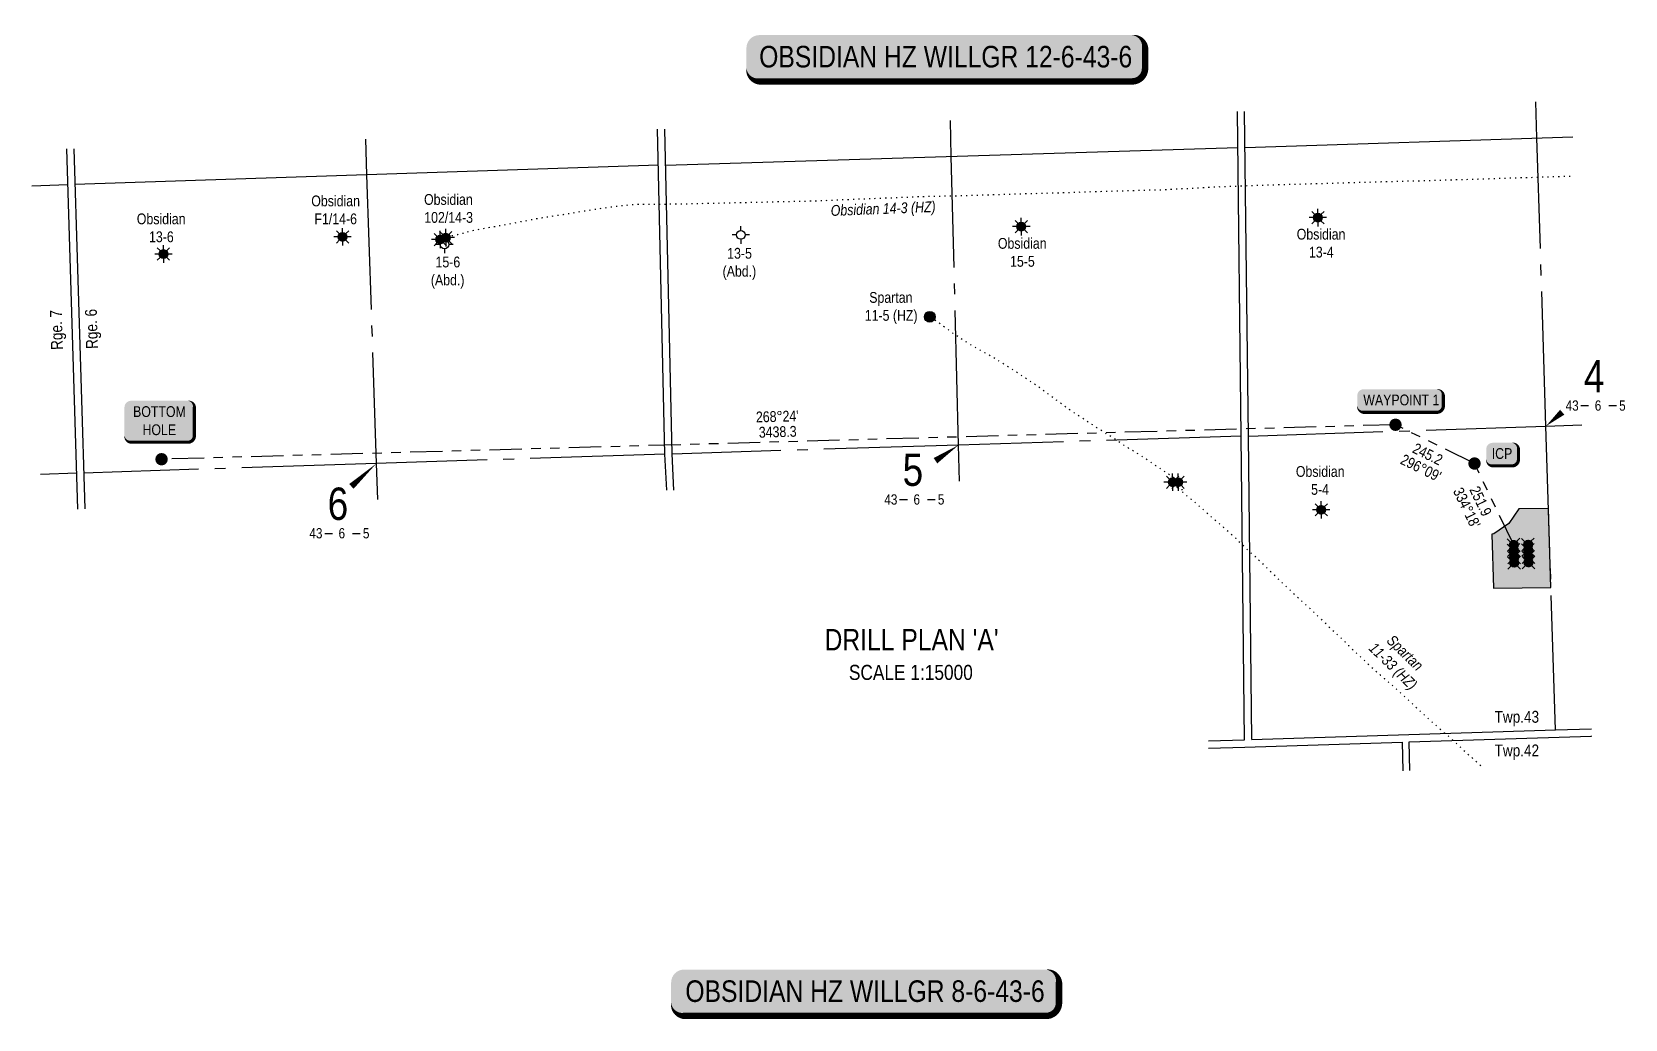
# Model space of a CAD drawing. Extents: x 640289 to 652763, y 5833822 to 5839625.
# Drawn here: x 640303 to 641782, y 5838709 to 5839625 of the extents above; entities that cross this region are included whole.
import ezdxf
from ezdxf.enums import TextEntityAlignment as Align

# ---------------------------------------------------------------- set-up
doc = ezdxf.new("R2010")
doc.units = 0
doc.header["$LTSCALE"] = 5
for name, pattern in [('foc-DOT', [1, 0.2, -0.8]), ('foc-DRILLPATH', [14.75, 6, -1.75, 1.75, -1.75, 1.75, -1.75]), ('foc-QUARTERLINE', [33, 25, -3, 2, -3])]:
    doc.linetypes.add(name, pattern=pattern)
for name, color, linetype in [('10', 1, 'Continuous'), ('9', 3, 'Continuous'), ('AS-DRILL-T', 8, 'Continuous'), ('CG-NOTES', 7, 'Continuous'), ('DETAIL-HZ-Existing', 8, 'foc-DOT'), ('DETAIL-T', 7, 'Continuous'), ('DRILL-T', 8, 'Continuous'), ('F-WS-S', 8, 'Continuous'), ('L-BD', 7, 'Continuous'), ('L-MON', 1, 'Continuous'), ('L-QSEC', 8, 'foc-QUARTERLINE'), ('L-SEC', 7, 'Continuous'), ('L-SECLBL', 7, 'Continuous'), ('L-SECQ', 8, 'foc-QUARTERLINE'), ('P-PDRILLPATH', 12, 'foc-DRILLPATH'), ('P-PROPOSED', 10, 'Continuous'), ('P-PROPOSED-H', 21, 'Continuous')]:
    doc.layers.add(name, color=color, linetype=linetype)
doc.styles.add('100L', font='ARIALN.TTF', dxfattribs={"height": 11})
doc.styles.add('80', font='ARIALN.TTF', dxfattribs={"height": 10})
doc.styles.add('80CG', font='ARIALN.TTF', dxfattribs={"height": 10})
doc.styles.add('80L', font='ARIALN.TTF', dxfattribs={"height": 10})
doc.styles.add('SIMPLEX', font='ARIALN.TTF')
doc.styles.get("Standard").update_dxf_attribs({"font": 'ARIALN.TTF'})

# ---------------------------------------------------------------- blocks, each defined once
blk = doc.blocks.new('*U56')
h = blk.add_hatch(color=255)
edge = h.paths.add_edge_path()
edge.add_line((-86.5, -11.5), (86.5, -11.5))
edge.add_arc((86.5, -5.5), 6, 270, 360)
edge.add_line((92.5, -5.5), (92.5, 4))
edge.add_arc((86.5, 4), 6, 0, 90)
edge.add_line((86.5, 10), (-86.5, 10))
edge.add_arc((-86.5, 4), 6, 90, 180)
edge.add_line((-92.5, 4), (-92.5, -5.5))
edge.add_arc((-86.5, -5.5), 6, 180, 270)
at = {"color": 14, "flags": 128}
blk.add_lwpolyline([(-86.5, -11.5, 3, 3, 0), (86.5, -11.5, 3, 3, 0.414214), (92.5, -5.5, 3, 3, 0), (92.5, 4, 3, 0, 0.414214), (86.5, 10, 0, 0, 0), (-86.5, 10, 0, 0, 0.414214), (-92.5, 4, 0, 0, 0), (-92.5, -5.5, 0, 3, 0.414214)], format="xyseb", close=True, dxfattribs=at)
at = {"color": 14, "style": '80'}
blk.add_attdef('DRILL_001', (-16.45, -5), '', height=10, dxfattribs=at)
blk = doc.blocks.new('*U57')
h = blk.add_hatch(color=255)
edge = h.paths.add_edge_path()
edge.add_line((-84, -11.5), (84, -11.5))
edge.add_arc((84, -5.5), 6, 270, 360)
edge.add_line((90, -5.5), (90, 4))
edge.add_arc((84, 4), 6, 0, 90)
edge.add_line((84, 10), (-84, 10))
edge.add_arc((-84, 4), 6, 90, 180)
edge.add_line((-90, 4), (-90, -5.5))
edge.add_arc((-84, -5.5), 6, 180, 270)
at = {"color": 14, "flags": 128}
blk.add_lwpolyline([(-84, -11.5, 3, 3, 0), (84, -11.5, 3, 3, 0.414214), (90, -5.5, 3, 3, 0), (90, 4, 3, 0, 0.414214), (84, 10, 0, 0, 0), (-84, 10, 0, 0, 0.414214), (-90, 4, 0, 0, 0), (-90, -5.5, 0, 3, 0.414214)], format="xyseb", close=True, dxfattribs=at)
at = {"color": 14, "style": '80'}
blk.add_attdef('DRILL_001', (-16.45, -5), '', height=10, dxfattribs=at)
blk = doc.blocks.new('L-SECLBL')
at = {"layer": '9', "color": 7}
for p, q in [((-5.1, -27.8), (-12.3, -27.8)), ((20.7, -27.8), (13.5, -27.8))]:
    blk.add_line(p, q, dxfattribs=at)
at = {"layer": '10', "color": 2, "style": 'SIMPLEX'}
blk.add_attdef('SEC', text='', height=30, dxfattribs=at).set_placement((0, 0), align=Align.MIDDLE)
at = {"layer": '10', "color": 5, "style": '80L'}
blk.add_attdef('TWP', text='', height=9.5, dxfattribs=at).set_placement((-14.4, -27.4), align=Align.MIDDLE_RIGHT)
blk.add_attdef('RGE', text='', height=9.5, dxfattribs=at).set_placement((3.6, -27.4), align=Align.MIDDLE_CENTER)
blk.add_attdef('MER', text='', height=9.5, dxfattribs=at).set_placement((23.2, -27.4), align=Align.MIDDLE_LEFT)
blk = doc.blocks.new('WC')
at = {"layer": 'L-MON'}
h = blk.add_hatch(color=255, dxfattribs=at)
h.dxf.hatch_style = 1
edge = h.paths.add_edge_path()
edge.add_arc((0, 0), 0.9, 0, 360)
at = {"layer": 'L-MON', "color": 240, "flags": 128}
for points in [[(-0.62, 0.5), (-1.23, 1.12)], [(0.52, 0.61), (1.13, 1.21)], [(-1.18, -1.18), (-0.56, -0.57)], [(1.16, -1.18), (0.56, -0.57)]]:
    blk.add_lwpolyline(points, dxfattribs=at)
at = {"layer": 'L-MON', "color": 240}
for radius in [0.8, 0.373]:
    blk.add_circle((0, 0), radius, dxfattribs=at)
blk = doc.blocks.new('plbh')
at = {"layer": 'L-MON'}
h = blk.add_hatch(color=255, dxfattribs=at)
h.dxf.hatch_style = 1
edge = h.paths.add_edge_path()
edge.add_arc((0, 0), 1.16, 0, 360)
h = blk.add_hatch(color=256, dxfattribs=at)
h.dxf.hatch_style = 1
h.paths.add_polyline_path([(-0.96, 0, 1), (0.96, 0, 1)])
h.paths.add_polyline_path([(0.91, 0, -1), (-0.91, 0, -1)], flags=16)
h.paths.add_polyline_path([(0.45, 0, -1), (-0.45, 0, -1)], flags=0)
h = blk.add_hatch(color=256, dxfattribs=at)
h.dxf.hatch_style = 1
h.paths.add_polyline_path([(-0.45, 0, 1), (0.45, 0, 1)])
h.paths.add_polyline_path([(0.4, 0, -1), (-0.4, 0, -1)], flags=16)
at = {"layer": 'L-MON', "color": 240}
for radius in [0.96, 0.91, 0.45, 0.4]:
    blk.add_circle((0, 0), radius, dxfattribs=at)
blk = doc.blocks.new('BH-Existing')
at = {"layer": 'AS-DRILL-T'}
h = blk.add_hatch(color=256, dxfattribs=at)
h.dxf.hatch_style = 1
edge = h.paths.add_edge_path()
edge.add_arc((0, 0), 0.5, 0, 360)
blk.add_circle((0, 0), 0.5, dxfattribs=at)
blk = doc.blocks.new('GAS')
h = blk.add_hatch(color=255)
h.dxf.hatch_style = 1
edge = h.paths.add_edge_path()
edge.add_arc((0, 0), 0.9, 0, 360)
for p, q in [((-0.81, 0), (-1.62, 0)), ((-0.57, 0.57), (-1.14, 1.14)), ((0, 0.81), (0, 1.62)), ((0.57, 0.57), (1.14, 1.14)), ((1.62, 0), (0.81, 0)), ((-0.57, -0.57), (-1.14, -1.14)), ((0, -0.81), (0, -1.62)), ((1.14, -1.14), (0.57, -0.57))]:
    blk.add_line(p, q)
blk.add_circle((0, 0), 0.8)
blk = doc.blocks.new('GABD')
for p, q in [((-0.81, 0), (-1.62, 0)), ((0, 0.81), (0, 1.62)), ((1.62, 0), (0.81, 0)), ((0, -0.81), (0, -1.62))]:
    blk.add_line(p, q)
blk.add_circle((0, 0), 0.8)
blk = doc.blocks.new('*U59')
h = blk.add_hatch(color=255)
edge = h.paths.add_edge_path()
edge.add_line((-26.5, -20), (26.5, -20))
edge.add_arc((26.5, -14), 6, 270, 360)
edge.add_line((32.5, -14), (32.5, 12.5))
edge.add_arc((26.5, 12.5), 6, 0, 90)
edge.add_line((26.5, 18.5), (-26.5, 18.5))
edge.add_arc((-26.5, 12.5), 6, 90, 180)
edge.add_line((-32.5, 12.5), (-32.5, -14))
edge.add_arc((-26.5, -14), 6, 180, 270)
at = {"color": 14, "flags": 128}
blk.add_lwpolyline([(-26.5, -20, 3, 3, 0), (26.5, -20, 3, 3, 0.414214), (32.5, -14, 3, 3, 0), (32.5, 12.5, 3, 0, 0.414214), (26.5, 18.5, 0, 0, 0), (-26.5, 18.5, 0, 0, 0.414214), (-32.5, 12.5, 0, 0, 0), (-32.5, -14, 0, 3, 0.414214)], format="xyseb", close=True, dxfattribs=at)
at = {"color": 14, "style": '80'}
blk.add_attdef('ENTER_TEXT_001', (-26.8, -4.9), '', height=10, dxfattribs=at)
blk = doc.blocks.new('*U60')
h = blk.add_hatch(color=255)
edge = h.paths.add_edge_path()
edge.add_line((-9, -11.5), (9, -11.5))
edge.add_arc((9, -5.5), 6, 270, 360)
edge.add_line((15, -5.5), (15, 4))
edge.add_arc((9, 4), 6, 0, 90)
edge.add_line((9, 10), (-9, 10))
edge.add_arc((-9, 4), 6, 90, 180)
edge.add_line((-15, 4), (-15, -5.5))
edge.add_arc((-9, -5.5), 6, 180, 270)
at = {"color": 14, "flags": 128}
blk.add_lwpolyline([(-9, -11.5, 3, 3, 0), (9, -11.5, 3, 3, 0.414214), (15, -5.5, 3, 3, 0), (15, 4, 3, 0, 0.414214), (9, 10, 0, 0, 0), (-9, 10, 0, 0, 0.414214), (-15, 4, 0, 0, 0), (-15, -5.5, 0, 3, 0.414214)], format="xyseb", close=True, dxfattribs=at)
at = {"color": 14, "style": '80'}
blk.add_attdef('ENTER_TEXT_001', (-26.8, -4.9), '', height=10, dxfattribs=at)
blk = doc.blocks.new('*U61')
h = blk.add_hatch(color=255)
edge = h.paths.add_edge_path()
edge.add_line((-34, -11.5), (34, -11.5))
edge.add_arc((34, -5.5), 6, 270, 360)
edge.add_line((40, -5.5), (40, 4))
edge.add_arc((34, 4), 6, 0, 90)
edge.add_line((34, 10), (-34, 10))
edge.add_arc((-34, 4), 6, 90, 180)
edge.add_line((-40, 4), (-40, -5.5))
edge.add_arc((-34, -5.5), 6, 180, 270)
at = {"color": 14, "flags": 128}
blk.add_lwpolyline([(-34, -11.5, 3, 3, 0), (34, -11.5, 3, 3, 0.414214), (40, -5.5, 3, 3, 0), (40, 4, 3, 0, 0.414214), (34, 10, 0, 0, 0), (-34, 10, 0, 0, 0.414214), (-40, 4, 0, 0, 0), (-40, -5.5, 0, 3, 0.414214)], format="xyseb", close=True, dxfattribs=at)
at = {"color": 14, "style": '80'}
blk.add_attdef('ENTER_TEXT_001', (-26.8, -4.9), '', height=10, dxfattribs=at)

msp = doc.modelspace()

# ---------------------------------------------------------------- hatches: boundary and pattern name
at = {"layer": 'P-PROPOSED-H'}
h = msp.add_hatch(color=256, dxfattribs=at)
h.dxf.hatch_style = 1
h.paths.add_polyline_path([(641659.78, 5839108.892), (641713.104, 5839109.545), (641710.801, 5839182.835), (641683.212, 5839182.497), (641673.853, 5839169.007), (641660.162, 5839159.361), (641658.211, 5839158.834)])

# ---------------------------------------------------------------- linework, layer by layer
at = {"layer": 'DETAIL-HZ-Existing', "flags": 128}
for points in [[(640682.135, 5839432.465), (640682.132, 5839432.442), (640682.142, 5839432.439), (640682.075, 5839432.443), (640681.923, 5839432.392), (640681.677, 5839432.378), (640681.58, 5839432.509), (640681.741, 5839432.69), (640681.941, 5839432.916), (640682.046, 5839433.2), (640681.997, 5839433.261), (640681.959, 5839433.094), (640681.954, 5839433.03), (640681.946, 5839432.963), (640681.928, 5839432.893), (640681.852, 5839432.67), (640681.794, 5839432.492), (640681.745, 5839432.32), (640681.692, 5839432.209), (640681.67, 5839432.261), (640681.635, 5839432.457), (640681.735, 5839432.683), (640681.78, 5839432.718), (640681.819, 5839432.749), (640681.861, 5839432.787), (640681.943, 5839432.863), (640682.089, 5839432.987), (640682.308, 5839433.141), (640682.606, 5839433.306), (640682.981, 5839433.497), (640683.438, 5839433.715), (640683.971, 5839433.964), (640684.574, 5839434.205), (640685.244, 5839434.419), (640685.989, 5839434.601), (640686.808, 5839434.755), (640687.705, 5839434.895), (640688.667, 5839435.047), (640689.689, 5839435.241), (640690.768, 5839435.487), (640691.884, 5839435.767), (640693.072, 5839436.062), (640694.321, 5839436.346), (640695.67, 5839436.63), (640697.095, 5839436.932), (640698.602, 5839437.267), (640700.179, 5839437.634), (640701.837, 5839438.037), (640703.552, 5839438.468), (640705.342, 5839438.955), (640707.21, 5839439.481), (640709.112, 5839440.011), (640711.097, 5839440.537), (640713.166, 5839441.042), (640715.31, 5839441.513), (640717.488, 5839441.941), (640719.777, 5839442.346), (640722.13, 5839442.75), (640724.538, 5839443.178), (640727.002, 5839443.632), (640729.53, 5839444.077), (640732.111, 5839444.518), (640734.756, 5839444.973), (640737.423, 5839445.436), (640737.801, 5839445.504), (640740.16, 5839445.924), (640742.913, 5839446.417), (640745.696, 5839446.92), (640746.117, 5839446.995), (640748.479, 5839447.429), (640751.307, 5839447.96), (640754.116, 5839448.504), (640756.997, 5839449.073), (640759.891, 5839449.646), (640762.805, 5839450.237), (640765.745, 5839450.831), (640768.719, 5839451.407), (640771.701, 5839451.956), (640774.716, 5839452.489), (640777.743, 5839452.999), (640780.819, 5839453.491), (640783.893, 5839453.959), (640787.004, 5839454.419), (640790.116, 5839454.871), (640793.266, 5839455.355), (640796.396, 5839455.862), (640799.548, 5839456.373), (640802.061, 5839456.781), (640815.444, 5839458.994), (640821.77, 5839460.016), (640828.121, 5839460.968), (640834.398, 5839461.852), (640840.698, 5839462.707), (640847.067, 5839463.52), (640853.434, 5839464.283), (640859.822, 5839464.893), (640866.217, 5839465.267), (640872.586, 5839465.397), (640878.959, 5839465.393), (640885.351, 5839465.403), (640891.723, 5839465.439), (640898.134, 5839465.48), (640904.558, 5839465.561), (640910.92, 5839465.711), (640917.348, 5839465.869), (640923.743, 5839466.033), (640930.095, 5839466.162), (640936.497, 5839466.292), (640942.886, 5839466.439), (640949.287, 5839466.59), (640955.686, 5839466.74), (640962.028, 5839466.885), (640968.389, 5839467.041), (640974.791, 5839467.179), (640981.201, 5839467.296), (640987.599, 5839467.44), (640994.003, 5839467.621), (641000.349, 5839467.759), (641006.75, 5839467.91), (641013.138, 5839468.073), (641019.481, 5839468.192), (641025.907, 5839468.297), (641032.27, 5839468.516), (641038.655, 5839468.796), (641044.997, 5839469.038), (641051.391, 5839469.326), (641057.765, 5839469.622), (641064.176, 5839469.913), (641070.528, 5839470.179), (641076.937, 5839470.419), (641083.33, 5839470.633), (641089.716, 5839470.863), (641096.114, 5839471.114), (641102.483, 5839471.377), (641108.877, 5839471.657), (641115.213, 5839471.899), (641121.574, 5839472.168), (641127.97, 5839472.412), (641134.377, 5839472.596), (641140.773, 5839472.73), (641147.179, 5839472.851), (641153.577, 5839472.991), (641159.976, 5839473.145), (641166.32, 5839473.317), (641172.717, 5839473.501), (641179.074, 5839473.693), (641185.478, 5839473.907), (641191.874, 5839474.124), (641198.267, 5839474.328), (641204.677, 5839474.532), (641211.038, 5839474.712), (641217.43, 5839474.869), (641223.777, 5839475.054), (641230.168, 5839475.231), (641236.589, 5839475.396), (641242.957, 5839475.578), (641249.377, 5839475.776), (641255.785, 5839475.947), (641262.182, 5839476.147), (641268.588, 5839476.375), (641274.984, 5839476.578), (641281.381, 5839476.789), (641287.771, 5839476.989), (641294.105, 5839477.188), (641300.529, 5839477.372), (641306.929, 5839477.556), (641313.33, 5839477.73), (641319.728, 5839477.904), (641326.129, 5839478.078), (641332.534, 5839478.242), (641338.934, 5839478.436), (641345.352, 5839478.593), (641351.753, 5839478.777), (641358.084, 5839479.072), (641364.486, 5839479.413), (641370.846, 5839479.729), (641377.213, 5839480.049), (641383.596, 5839480.392), (641389.985, 5839480.726), (641396.375, 5839481.063), (641402.767, 5839481.406), (641409.158, 5839481.69), (641415.564, 5839481.917), (641421.964, 5839482.144), (641428.36, 5839482.378), (641434.748, 5839482.635), (641441.154, 5839482.886), (641447.493, 5839483.108), (641453.833, 5839483.31), (641460.251, 5839483.498), (641466.651, 5839483.678), (641473.056, 5839483.829), (641479.464, 5839483.996), (641485.854, 5839484.203), (641492.254, 5839484.407), (641498.695, 5839484.582), (641505.106, 5839484.756), (641511.487, 5839484.943), (641517.865, 5839485.116), (641524.256, 5839485.289), (641530.653, 5839485.467), (641537.064, 5839485.641), (641543.505, 5839485.826), (641549.895, 5839486.023), (641556.308, 5839486.23), (641562.706, 5839486.414), (641569.074, 5839486.567), (641575.473, 5839486.714), (641581.864, 5839486.868), (641588.272, 5839487.038), (641594.699, 5839487.233), (641601.113, 5839487.424), (641607.533, 5839487.625), (641613.933, 5839487.829), (641620.341, 5839487.99), (641626.726, 5839488.15), (641633.121, 5839488.304), (641639.495, 5839488.47), (641645.835, 5839488.679), (641652.252, 5839488.886), (641658.645, 5839489.093), (641665.035, 5839489.314), (641671.465, 5839489.522), (641677.818, 5839489.724), (641684.159, 5839489.906), (641690.593, 5839490.074), (641696.984, 5839490.248), (641703.38, 5839490.478), (641709.787, 5839490.699), (641716.18, 5839490.903), (641722.584, 5839491.107), (641728.983, 5839491.221), (641734.448, 5839491.312)], [(641366.973, 5839207.174), (641366.978, 5839207.147), (641366.991, 5839207.134), (641367.019, 5839207.112), (641367.036, 5839207.086), (641367.047, 5839207.066), (641367.048, 5839207.023), (641367.039, 5839206.979), (641367.024, 5839206.945), (641366.998, 5839206.911), (641366.966, 5839206.867), (641366.927, 5839206.836), (641366.874, 5839206.811), (641366.809, 5839206.782), (641366.729, 5839206.753), (641366.65, 5839206.724), (641366.541, 5839206.691), (641366.435, 5839206.687), (641366.353, 5839206.728), (641366.271, 5839206.789), (641366.196, 5839206.844), (641366.149, 5839206.872), (641366.108, 5839206.904), (641366.063, 5839206.943), (641366.005, 5839206.988), (641365.93, 5839207.036), (641365.846, 5839207.07), (641365.755, 5839207.104), (641365.67, 5839207.148), (641365.599, 5839207.199), (641365.534, 5839207.244), (641365.333, 5839207.391), (641365.234, 5839207.475), (641365.178, 5839207.563), (641365.162, 5839207.643), (641365.196, 5839207.721), (641365.274, 5839207.796), (641365.369, 5839207.853), (641365.477, 5839207.909), (641365.586, 5839207.952), (641365.693, 5839207.959), (641365.786, 5839207.948), (641365.867, 5839207.938), (641365.944, 5839207.927), (641366.024, 5839207.912), (641366.111, 5839207.905), (641366.191, 5839207.891), (641366.259, 5839207.869), (641366.327, 5839207.831), (641366.391, 5839207.79), (641366.449, 5839207.748), (641366.497, 5839207.703), (641366.539, 5839207.648), (641366.574, 5839207.592), (641366.596, 5839207.533), (641366.607, 5839207.483), (641366.609, 5839207.436), (641366.603, 5839207.396), (641366.601, 5839207.363), (641366.605, 5839207.35), (641366.598, 5839207.356), (641366.591, 5839207.372), (641366.59, 5839207.396), (641366.579, 5839207.422), (641366.545, 5839207.451), (641366.491, 5839207.473), (641366.424, 5839207.491), (641366.353, 5839207.515), (641366.288, 5839207.553), (641366.247, 5839207.586), (641366.223, 5839207.628), (641366.202, 5839207.661), (641366.201, 5839207.688), (641366.193, 5839207.714), (641366.186, 5839207.734), (641366.209, 5839207.741), (641366.26, 5839207.719), (641366.335, 5839207.655), (641366.438, 5839207.581), (641366.549, 5839207.528), (641366.67, 5839207.495), (641366.794, 5839207.485), (641366.904, 5839207.489), (641367, 5839207.498), (641367.09, 5839207.504), (641367.17, 5839207.517), (641367.227, 5839207.502), (641367.254, 5839207.479), (641367.278, 5839207.47), (641367.304, 5839207.477), (641367.344, 5839207.489), (641367.384, 5839207.503), (641367.433, 5839207.521), (641367.496, 5839207.537), (641367.52, 5839207.524), (641367.508, 5839207.477), (641367.506, 5839207.43), (641367.521, 5839207.381), (641367.535, 5839207.351), (641367.518, 5839207.354), (641367.477, 5839207.383), (641367.453, 5839207.429), (641367.458, 5839207.479), (641367.48, 5839207.533), (641367.499, 5839207.553), (641367.512, 5839207.55), (641367.546, 5839207.545), (641367.58, 5839207.532), (641367.574, 5839207.506), (641367.568, 5839207.485), (641367.618, 5839207.487), (641367.687, 5839207.509), (641367.739, 5839207.544), (641367.778, 5839207.578), (641367.794, 5839207.602), (641367.798, 5839207.596), (641367.795, 5839207.572), (641367.792, 5839207.562), (641367.766, 5839207.548), (641367.723, 5839207.54), (641367.679, 5839207.559), (641367.637, 5839207.611), (641367.636, 5839207.651), (641367.632, 5839207.667), (641367.614, 5839207.704), (641367.6, 5839207.743), (641367.605, 5839207.783), (641367.611, 5839207.82), (641367.613, 5839207.854), (641367.632, 5839207.881), (641367.652, 5839207.908), (641367.674, 5839207.929), (641367.69, 5839207.956), (641367.723, 5839207.984), (641367.779, 5839208.002), (641367.841, 5839208.034), (641367.907, 5839208.069), (641367.969, 5839208.098), (641368.008, 5839208.136), (641368.01, 5839208.192), (641368.011, 5839208.256), (641368.016, 5839208.319), (641368.037, 5839208.383), (641368.069, 5839208.428), (641368.115, 5839208.472), (641368.154, 5839208.513), (641368.209, 5839208.565), (641368.319, 5839208.655), (641368.447, 5839208.732), (641368.466, 5839208.766), (641368.448, 5839208.806), (641368.4, 5839208.841), (641368.283, 5839208.878), (641368.064, 5839208.931), (641367.711, 5839209.034), (641367.239, 5839209.206), (641366.651, 5839209.462), (641365.984, 5839209.792), (641365.259, 5839210.177), (641364.489, 5839210.611), (641363.674, 5839211.096), (641362.807, 5839211.637), (641361.919, 5839212.224), (641361.013, 5839212.84), (641360.044, 5839213.471), (641359.013, 5839214.134), (641357.945, 5839214.825), (641356.856, 5839215.549), (641355.675, 5839216.347), (641354.388, 5839217.232), (641352.975, 5839218.193), (641351.447, 5839219.198), (641349.838, 5839220.236), (641348.175, 5839221.323), (641346.466, 5839222.462), (641344.7, 5839223.646), (641342.855, 5839224.874), (641340.959, 5839226.138), (641339.013, 5839227.44), (641336.985, 5839228.762), (641334.897, 5839230.117), (641332.634, 5839231.609), (641330.45, 5839233.04), (641328.159, 5839234.482), (641325.737, 5839235.94), (641323.197, 5839237.457), (641320.608, 5839239.023), (641318.015, 5839240.622), (641315.43, 5839242.295), (641312.847, 5839244.028), (641310.253, 5839245.784), (641307.669, 5839247.536), (641305.045, 5839249.278), (641302.382, 5839250.985), (641299.704, 5839252.665), (641297.041, 5839254.372), (641294.382, 5839256.079), (641291.699, 5839257.776), (641289.03, 5839259.473), (641286.357, 5839261.193), (641283.707, 5839262.934), (641277.016, 5839267.277), (641271.693, 5839270.725), (641266.433, 5839274.278), (641261.296, 5839277.988), (641256.218, 5839281.8), (641251.108, 5839285.594), (641246.002, 5839289.378), (641240.893, 5839293.119), (641235.632, 5839296.832), (641230.385, 5839300.399), (641225.135, 5839303.975), (641219.883, 5839307.505), (641214.576, 5839310.96), (641209.244, 5839314.381), (641203.883, 5839317.754), (641198.471, 5839321.069), (641192.998, 5839324.272), (641187.471, 5839327.4), (641181.978, 5839330.509), (641176.474, 5839333.664), (641171.03, 5839336.908), (641165.668, 5839340.311), (641160.429, 5839343.871), (641155.295, 5839347.561), (641150.16, 5839351.292), (641144.951, 5839354.943), (641141.729, 5839357.157), (641136.531, 5839360.768)], [(641361.967, 5839207.171), (641362.003, 5839207.166), (641362.058, 5839207.114), (641362.016, 5839207.079), (641361.946, 5839207.077), (641361.854, 5839207.041), (641361.752, 5839206.995), (641361.603, 5839206.94), (641361.376, 5839206.853), (641361.096, 5839206.745), (641360.795, 5839206.652), (641360.536, 5839206.614), (641360.358, 5839206.656), (641360.251, 5839206.776), (641360.17, 5839206.927), (641360.121, 5839207.116), (641360.158, 5839207.313), (641360.26, 5839207.463), (641360.415, 5839207.545), (641360.596, 5839207.613), (641360.804, 5839207.693), (641360.976, 5839207.738), (641361.029, 5839207.747), (641361.217, 5839207.802), (641361.412, 5839207.865), (641361.603, 5839207.934), (641361.774, 5839208.016), (641361.928, 5839208.107), (641362.079, 5839208.195), (641362.204, 5839208.266), (641362.309, 5839208.329), (641362.327, 5839208.366), (641362.264, 5839208.361), (641362.178, 5839208.338), (641362.082, 5839208.315), (641361.986, 5839208.296), (641361.903, 5839208.29), (641361.826, 5839208.294), (641361.749, 5839208.309), (641361.675, 5839208.333), (641361.621, 5839208.361), (641361.537, 5839208.356), (641361.392, 5839208.314), (641361.236, 5839208.273), (641361.064, 5839208.244), (641360.868, 5839208.199), (641360.687, 5839208.136), (641360.519, 5839208.075), (641360.442, 5839207.956), (641360.477, 5839207.81), (641360.532, 5839207.642), (641360.574, 5839207.446), (641360.591, 5839207.24), (641360.617, 5839207.014), (641360.707, 5839206.81), (641360.819, 5839206.64), (641360.93, 5839206.48), (641361.035, 5839206.343), (641361.127, 5839206.252), (641361.209, 5839206.191), (641361.281, 5839206.14), (641361.387, 5839206.06), (641361.523, 5839205.944), (641361.698, 5839205.799), (641361.91, 5839205.635), (641362.156, 5839205.436), (641362.426, 5839205.214), (641362.699, 5839204.992), (641362.976, 5839204.774), (641363.29, 5839204.53), (641363.615, 5839204.273), (641364.277, 5839203.766), (641365.242, 5839203.068), (641366.118, 5839202.428), (641366.929, 5839201.862), (641367.644, 5839201.39), (641368.258, 5839201.048), (641368.827, 5839200.842), (641369.256, 5839200.668), (641369.561, 5839200.514), (641369.793, 5839200.441), (641370.164, 5839200.405), (641370.354, 5839200.425), (641370.533, 5839200.457), (641370.673, 5839200.471), (641370.753, 5839200.45), (641370.743, 5839200.36), (641370.659, 5839200.257), (641370.599, 5839200.158), (641370.501, 5839200.089), (641370.345, 5839200.071), (641370.185, 5839200.046), (641370.046, 5839200.012), (641369.914, 5839199.971), (641369.762, 5839199.926), (641369.59, 5839199.891), (641369.441, 5839199.86), (641369.325, 5839199.81), (641369.233, 5839199.767), (641369.157, 5839199.738), (641369.101, 5839199.716), (641369.039, 5839199.698), (641369.002, 5839199.7), (641368.958, 5839199.719), (641368.938, 5839199.725), (641368.934, 5839199.725), (641368.935, 5839199.721), (641368.955, 5839199.699), (641369.02, 5839199.641), (641369.14, 5839199.551), (641369.32, 5839199.42), (641369.368, 5839199.388), (641369.569, 5839199.237), (641369.88, 5839198.993), (641370.269, 5839198.694), (641370.731, 5839198.328), (641371.261, 5839197.891), (641371.823, 5839197.394), (641372.457, 5839196.823), (641373.183, 5839196.205), (641373.976, 5839195.542), (641375.024, 5839194.653), (641376.735, 5839193.207), (641378.16, 5839192.04), (641379.059, 5839191.316), (641380.019, 5839190.555), (641381.085, 5839189.717), (641382.254, 5839188.772), (641383.51, 5839187.709), (641384.709, 5839186.658), (641385.857, 5839185.645), (641387.083, 5839184.592), (641388.264, 5839183.58), (641389.427, 5839182.588), (641390.653, 5839181.525), (641391.917, 5839180.416), (641393.254, 5839179.226), (641394.636, 5839177.963), (641396.035, 5839176.682), (641397.482, 5839175.362), (641398.925, 5839174.074), (641400.452, 5839172.763), (641402.094, 5839171.389), (641403.709, 5839170.03), (641405.414, 5839168.571), (641407.209, 5839167.018), (641408.924, 5839165.529), (641410.739, 5839163.966), (641412.691, 5839162.281), (641414.479, 5839160.701), (641416.395, 5839158.975), (641418.45, 5839157.072), (641420.463, 5839155.142), (641422.387, 5839153.249), (641424.271, 5839151.375), (641426.275, 5839149.398), (641428.275, 5839147.454), (641430.321, 5839145.509), (641432.408, 5839143.564), (641434.527, 5839141.63), (641436.71, 5839139.665), (641438.846, 5839137.742), (641440.434, 5839136.289), (641441.021, 5839135.747), (641443.217, 5839133.682), (641445.329, 5839131.658), (641447.469, 5839129.585), (641449.675, 5839127.431), (641451.734, 5839125.405), (641453.872, 5839123.309), (641456.129, 5839121.099), (641458.157, 5839119.123), (641460.31, 5839117.044), (641462.488, 5839114.952), (641465.959, 5839111.662), (641469.273, 5839108.57), (641471.298, 5839106.69), (641472.571, 5839105.495), (641475.859, 5839102.389), (641479.161, 5839099.298), (641482.485, 5839096.22), (641485.819, 5839093.166), (641489.169, 5839090.129), (641492.451, 5839087.003), (641495.662, 5839083.815), (641498.931, 5839080.689), (641502.243, 5839077.597), (641505.506, 5839074.458), (641508.788, 5839071.342), (641512.164, 5839068.319), (641515.455, 5839065.237), (641518.682, 5839062.053), (641521.93, 5839058.883), (641525.173, 5839055.729), (641528.439, 5839052.58), (641531.705, 5839049.453), (641534.974, 5839046.327), (641538.25, 5839043.211), (641541.564, 5839040.12), (641544.905, 5839037.073), (641548.281, 5839034.046), (641551.65, 5839031.03), (641555.019, 5839028.01), (641558.414, 5839025.021), (641561.829, 5839022.053), (641565.26, 5839019.082), (641568.662, 5839016.096), (641572.021, 5839013.06), (641575.375, 5839010.006), (641578.702, 5839006.935), (641582.004, 5839003.833), (641585.29, 5839000.714), (641588.562, 5838997.588), (641591.858, 5838994.47), (641595.195, 5838991.406), (641598.554, 5838988.382), (641601.937, 5838985.373), (641605.329, 5838982.38), (641608.704, 5838979.394), (641612.115, 5838976.422), (641615.542, 5838973.471), (641618.934, 5838970.472), (641622.288, 5838967.422), (641625.638, 5838964.368), (641628.985, 5838961.324), (641632.322, 5838958.257), (641635.643, 5838955.186), (641638.987, 5838952.125), (641642.343, 5838949.085), (641645.713, 5838946.056), (641649.076, 5838943.029), (641650.585, 5838941.666)], [(641366.973, 5839207.174), (641366.978, 5839207.147), (641366.991, 5839207.134), (641367.019, 5839207.112), (641367.036, 5839207.086), (641367.047, 5839207.066), (641367.048, 5839207.023), (641367.039, 5839206.979), (641367.024, 5839206.945), (641366.998, 5839206.911), (641366.966, 5839206.867), (641366.927, 5839206.836), (641366.874, 5839206.811), (641366.809, 5839206.782), (641366.729, 5839206.753), (641366.65, 5839206.724), (641366.541, 5839206.691), (641366.435, 5839206.687), (641366.353, 5839206.728), (641366.271, 5839206.789), (641366.196, 5839206.844), (641366.149, 5839206.872), (641366.108, 5839206.904), (641366.063, 5839206.943), (641366.005, 5839206.988), (641365.93, 5839207.036), (641365.846, 5839207.07), (641365.755, 5839207.104), (641365.67, 5839207.148), (641365.599, 5839207.199), (641365.534, 5839207.244), (641365.333, 5839207.391), (641365.234, 5839207.475), (641365.178, 5839207.56), (641365.162, 5839207.643), (641365.196, 5839207.721), (641365.274, 5839207.796), (641365.369, 5839207.853), (641365.474, 5839207.909), (641365.586, 5839207.952), (641365.693, 5839207.959), (641365.783, 5839207.948), (641365.867, 5839207.938), (641365.94, 5839207.926), (641366.024, 5839207.912), (641366.111, 5839207.905), (641366.191, 5839207.891), (641366.259, 5839207.869), (641366.327, 5839207.831), (641366.391, 5839207.79), (641366.446, 5839207.748), (641366.497, 5839207.703), (641366.539, 5839207.648), (641366.574, 5839207.592), (641366.596, 5839207.533), (641366.604, 5839207.483), (641366.609, 5839207.436), (641366.603, 5839207.393), (641366.601, 5839207.363), (641366.605, 5839207.346), (641366.598, 5839207.356), (641366.591, 5839207.372), (641366.59, 5839207.396), (641366.579, 5839207.422), (641366.545, 5839207.451), (641366.491, 5839207.473), (641366.424, 5839207.491), (641366.353, 5839207.515), (641366.288, 5839207.553), (641366.247, 5839207.586), (641366.219, 5839207.628), (641366.202, 5839207.661), (641366.201, 5839207.688), (641366.193, 5839207.714), (641366.186, 5839207.734), (641366.209, 5839207.741), (641366.26, 5839207.719), (641366.335, 5839207.655), (641366.438, 5839207.581), (641366.549, 5839207.528), (641366.67, 5839207.495), (641366.791, 5839207.485), (641366.904, 5839207.489), (641367, 5839207.498), (641367.087, 5839207.504), (641367.17, 5839207.517), (641367.227, 5839207.502), (641367.254, 5839207.479), (641367.278, 5839207.47), (641367.304, 5839207.477), (641367.344, 5839207.489), (641367.384, 5839207.503), (641367.433, 5839207.521), (641367.496, 5839207.537), (641367.52, 5839207.524), (641367.508, 5839207.477), (641367.506, 5839207.43), (641367.521, 5839207.381), (641367.535, 5839207.351), (641367.518, 5839207.354), (641367.477, 5839207.383), (641367.449, 5839207.428), (641367.454, 5839207.479), (641367.48, 5839207.533), (641367.499, 5839207.553), (641367.512, 5839207.55), (641367.546, 5839207.545), (641367.58, 5839207.532), (641367.574, 5839207.506), (641367.568, 5839207.482), (641367.618, 5839207.487), (641367.687, 5839207.509), (641367.739, 5839207.544), (641367.778, 5839207.578), (641367.794, 5839207.602), (641367.798, 5839207.596), (641367.795, 5839207.572), (641367.792, 5839207.559), (641367.763, 5839207.548), (641367.723, 5839207.54), (641367.679, 5839207.559), (641367.637, 5839207.611), (641367.636, 5839207.651), (641367.632, 5839207.667), (641367.615, 5839207.7), (641367.6, 5839207.743), (641367.605, 5839207.783), (641367.611, 5839207.82), (641367.613, 5839207.854), (641367.629, 5839207.881), (641367.652, 5839207.905), (641367.671, 5839207.925), (641367.69, 5839207.953), (641367.723, 5839207.98), (641367.776, 5839208.002), (641367.841, 5839208.034), (641367.907, 5839208.069), (641367.969, 5839208.098), (641368.005, 5839208.135), (641368.01, 5839208.192), (641368.011, 5839208.256), (641368.016, 5839208.319), (641368.037, 5839208.383), (641368.069, 5839208.428), (641368.115, 5839208.472), (641368.15, 5839208.513), (641368.209, 5839208.565), (641368.319, 5839208.652), (641368.447, 5839208.732), (641368.52, 5839208.751), (641368.563, 5839208.759), (641368.523, 5839208.758), (641368.44, 5839208.746), (641368.374, 5839208.734), (641368.337, 5839208.742), (641368.326, 5839208.759), (641368.335, 5839208.786), (641368.358, 5839208.82), (641368.39, 5839208.844), (641368.423, 5839208.872), (641368.472, 5839208.913), (641368.517, 5839208.961), (641368.565, 5839209.009), (641368.588, 5839209.024), (641368.644, 5839209.069), (641368.97, 5839209.312)]]:
    msp.add_lwpolyline(points, dxfattribs=at)
at = {"layer": 'L-QSEC'}
for p, q in [((641699.992, 5839526.849), (641698.945, 5839560.151)), ((641156.484, 5839509.616), (641155.64, 5839543.07)), ((641708.474, 5839259.256), (641699.992, 5839526.849)), ((641163.244, 5839241.681), (641156.484, 5839509.616)), ((641432.226, 5839249.994), (641708.402, 5839259.191)), ((641708.402, 5839259.191), (641741.874, 5839260.306)), ((641717.262, 5838977.221), (641708.402, 5839259.191)), ((641163.244, 5839241.681), (640897.278, 5839233.354)), ((641425.524, 5839249.892), (641163.244, 5839241.681)), ((641164.089, 5839208.198), (641163.244, 5839241.681))]:
    msp.add_line(p, q, dxfattribs=at)
at = {"layer": 'L-SEC'}
for p, q in [((641425.522, 5839249.891), (641422.094, 5839551.183)), ((641432.226, 5839249.994), (641428.797, 5839551.4)), ((640890.575, 5839233.141), (640883.919, 5839534.798)), ((640897.276, 5839233.389), (640890.621, 5839535.002)), ((641429.176, 5839518.063), (641733.298, 5839527.919)), ((640335.39, 5839516.59), (640345.456, 5839182.196)), ((640342.091, 5839516.813), (640352.156, 5839182.442)), ((640891.219, 5839501.399), (641422.473, 5839517.854)), ((640884.654, 5839501.481), (640343.094, 5839483.504)), ((640336.393, 5839483.281), (640303.089, 5839482.124)), ((641428.73, 5838968.001), (641425.522, 5839249.891)), ((641435.433, 5838968.215), (641432.226, 5839249.994)), ((640892.313, 5839199.689), (640890.575, 5839233.141)), ((640899.016, 5839199.898), (640897.276, 5839233.389)), ((641435.433, 5838968.215), (641717.262, 5838977.221)), ((641717.262, 5838977.221), (641750.735, 5838978.291)), ((641395.249, 5838966.971), (641428.73, 5838968.001)), ((641395.326, 5838960.259), (641428.936, 5838961.299)), ((641428.936, 5838961.299), (641574.911, 5838965.964)), ((641574.911, 5838965.964), (641575.529, 5838939.343)), ((641581.612, 5838966.178), (641750.395, 5838971.571)), ((641582.231, 5838939.55), (641581.612, 5838966.178)), ((641750.395, 5838971.571), (641750.946, 5838971.588))]:
    msp.add_line(p, q, dxfattribs=at)
at = {"layer": 'L-SECLBL', "flags": 128}
for points in [[(641708.474, 5839259.256, 0, 5.998, 0), (641723.546, 5839272.172, 0, 0, 0)], [(641163.244, 5839241.681, 0, 5.998, 0), (641141.796, 5839227.145, 0, 0, 0)], [(640622.798, 5839224.485, 0, 5.998, 0), (640599.672, 5839203.293, 0, 0, 0)]]:
    msp.add_lwpolyline(points, format="xyseb", dxfattribs=at)
at = {"layer": 'L-SECQ'}
for p, q in [((640612.635, 5839525.793), (640613.758, 5839492.489)), ((640613.758, 5839492.489), (640622.798, 5839224.485)), ((640890.575, 5839233.141), (640622.798, 5839224.485)), ((640344.878, 5839215.501), (640311.147, 5839214.411)), ((640622.798, 5839224.485), (640351.155, 5839215.704)), ((640622.798, 5839224.485), (640623.927, 5839191.014))]:
    msp.add_line(p, q, dxfattribs=at)
at = {"layer": 'P-PDRILLPATH'}
for p, q in [((641568.8, 5839260.524), (640423.467, 5839228.524)), ((641642.134, 5839224.524), (641568.8, 5839260.524)), ((641678.52, 5839149.113), (641642.134, 5839224.524))]:
    msp.add_line(p, q, dxfattribs=at)
at = {"layer": 'P-PROPOSED', "flags": 128}
msp.add_lwpolyline([(641659.78, 5839108.892), (641713.104, 5839109.545), (641710.801, 5839182.835), (641683.212, 5839182.497), (641673.853, 5839169.007), (641660.162, 5839159.361), (641658.211, 5839158.834)], close=True, dxfattribs=at)

# ---------------------------------------------------------------- block references
at = {"layer": 'AS-DRILL-T'}
for name, p, xscale, yscale, zscale in [('GABD', (640686.131, 5839427.761), 4.998555499999966, 4.998555499999966, 4.998555499999966), ('GABD', (640961.108, 5839436.712), 4.998555499999966, 4.998555499999966, 4.998555499999966), ('BH-Existing', (641136.531, 5839360.751), 9.997110999999931, 9.997110999999931, 9.997110999999931)]:
    msp.add_blockref(name, p, dxfattribs=dict(at, xscale=xscale, yscale=yscale, zscale=zscale))
at = {"layer": 'CG-NOTES', "color": 3}
ref = msp.add_blockref('*U56', (641151.355, 5839602.263), dxfattribs=dict(at, xscale=1.999999999999974, yscale=1.999999999999974, zscale=1.999999999999974))
ref.add_attrib('DRILL_001', 'OBSIDIAN HZ WILLGR 12-6-43-6', (640978.169, 5839592.257), dxfattribs={"layer": '0', "color": 14, "height": 20, "style": '80'})
at = {"layer": 'CG-NOTES'}
ref = msp.add_blockref('*U61', (641573.234, 5839283.558), dxfattribs=dict(at, xscale=0.9993117454068758, yscale=0.9993117454068758, zscale=0.9993117454068758))
ref.add_attrib('ENTER_TEXT_001', 'WAYPOINT 1', (641538.912, 5839278.558), dxfattribs={"layer": '0', "color": 14, "height": 9.9931, "style": '80'})
ref = msp.add_blockref('*U59', (640421.492, 5839264.319), dxfattribs=dict(at, xscale=0.9993117454068758, yscale=0.9993117454068758, zscale=0.9993117454068758))
ref.add_attrib('ENTER_TEXT_001', 'BOTTOM', (640397.01, 5839267.735), dxfattribs={"layer": '0', "color": 14, "height": 9.9931, "style": '80'})
ref.add_attrib('ENTER_TEXT_002', 'HOLE', (640405.772, 5839250.903), dxfattribs={"layer": '0', "color": 14, "height": 9.9931, "style": '80'})
ref = msp.add_blockref('*U60', (641667.965, 5839233.833), dxfattribs=dict(at, xscale=0.9993117454068758, yscale=0.9993117454068758, zscale=0.9993117454068758))
ref.add_attrib('ENTER_TEXT_001', 'ICP', (641658.132, 5839228.833), dxfattribs={"layer": '0', "color": 14, "height": 9.9931, "style": '80'})
at = {"layer": 'CG-NOTES', "color": 3}
ref = msp.add_blockref('*U57', (641076.454, 5838734.732), dxfattribs=dict(at, xscale=1.999999999999974, yscale=1.999999999999974, zscale=1.999999999999974))
ref.add_attrib('DRILL_001', 'OBSIDIAN HZ WILLGR 8-6-43-6', (640909.64, 5838724.725), dxfattribs={"layer": '0', "color": 14, "height": 20, "style": '80'})
at = {"layer": 'F-WS-S', "xscale": 4.998555499999966, "yscale": 4.998555499999966, "zscale": 4.998555499999966}
for p in [(641221.465, 5839444.454), (641496.8, 5839452.803), (640591.456, 5839434.926), (640682.135, 5839432.465), (640687.246, 5839434.213), (640425.196, 5839419.012), (641361.967, 5839207.171), (641366.973, 5839207.174), (641499.846, 5839181.543)]:
    msp.add_blockref('GAS', p, dxfattribs=at)
at = {"layer": 'L-MON'}
for name, p, xscale, yscale, zscale in [('plbh', (641568.8, 5839260.524), 4.998555499999966, 4.998555499999966, 4.998555499999966), ('plbh', (640423.467, 5839228.524), 4.998555499999966, 4.998555499999966, 4.998555499999966), ('plbh', (641642.134, 5839224.524), 4.998555499999966, 4.998555499999966, 4.998555499999966), ('WC', (641678.52, 5839149.113), 4.998555499999995, 4.998555499999995, 4.998555499999995), ('WC', (641691.851, 5839149.277), 4.998555499999995, 4.998555499999995, 4.998555499999995), ('WC', (641678.677, 5839144.116), 4.998555499999995, 4.998555499999995, 4.998555499999995), ('WC', (641678.887, 5839137.453), 4.998555499999995, 4.998555499999995, 4.998555499999995), ('WC', (641679.044, 5839132.456), 4.998555499999995, 4.998555499999995, 4.998555499999995), ('WC', (641692.008, 5839144.279), 4.998555499999995, 4.998555499999995, 4.998555499999995), ('WC', (641692.218, 5839137.617), 4.998555499999995, 4.998555499999995, 4.998555499999995), ('WC', (641692.375, 5839132.62), 4.998555499999995, 4.998555499999995, 4.998555499999995)]:
    msp.add_blockref(name, p, dxfattribs=dict(at, xscale=xscale, yscale=yscale, zscale=zscale))
at = {"layer": 'L-SECLBL', "xscale": 0.9997111, "yscale": 0.9997111, "zscale": 0.9997111}
for p, values in [((641753.195, 5839305.751), {'SEC': '4', 'TWP': '43', 'RGE': '6', 'MER': '5'}), ((641120.839, 5839218.572), {'SEC': '5', 'TWP': '43', 'RGE': '6', 'MER': '5'}), ((640587.181, 5839187.197), {'SEC': '6', 'TWP': '43', 'RGE': '6', 'MER': '5'})]:
    msp.add_blockref('L-SECLBL', p, dxfattribs=at).add_auto_attribs(values)

# ---------------------------------------------------------------- texts
at = {"style": '100L'}
for s, p in [('Twp.43', (641681.429, 5838983.904)), ('Twp.42', (641681.429, 5838952.685))]:
    msp.add_text(s, height=10.9968, rotation=359.999962, dxfattribs=at).set_placement(p, align=Align.CENTER)
at = {"char_height": 10.9968, "attachment_point": 1, "rotation": 91.724167, "style": '100L'}
for s, width, insert in [('Rge. 7', 73.75526, (640320.945, 5839329.845)), ('Rge. 6', 63.86109, (640353.442, 5839330.745))]:
    msp.add_mtext_dynamic_manual_height_columns(s, width=width, gutter_width=47.5, heights=[0], dxfattribs=dict(at, insert=insert))
at = {"layer": 'DETAIL-T', "color": 3, "insert": (641005.293, 5839070.963), "char_height": 20, "width": 225.8342, "attachment_point": 1, "style": '80CG'}
msp.add_mtext("\\pi33.558;DRILL PLAN 'A'\\P\\pi56.167;{\\H0.7x;SCALE 1:15000}", dxfattribs=at)
at = {"layer": 'DRILL-T', "char_height": 9.99711, "attachment_point": 1, "style": '80L'}
for s, width, insert in [('\\pi0.47925;Obsidian\\P\\pi3.4081;F1/14-6', 44.7794, (640561.961, 5839473.321)), ('\\pi0.47925;Obsidian\\P\\pi0.67019;102/14-3', 44.7794, (640666.634, 5839474.667)), ('\\pi0.47925;Obsidian\\P\\pi11.816;13-6', 44.7794, (640400.021, 5839456.666)), ('\\pi-1.0931;Obsidian\\P\\pi10.21;15-5', 41.63479, (641200.833, 5839433.901)), ('\\pi-1.0931;Obsidian\\P\\pi10.254;13-4', 41.63479, (641478.207, 5839442.443)), ('\\pi4.6915;13-5\\P\\pi0.39878;(Abd.)', 30.59795, (640943.818, 5839424.694)), ('\\pi4.7256;15-6\\P\\pi0.39878;(Abd.)', 30.59795, (640673.033, 5839416.63)), ('\\pi12.774;Spartan\\P\\pi8.6346;11-5 (HZ)', 64.33602, (641067.565, 5839383.725)), ('\\pi-1.0931;Obsidian\\P\\pi13.054;5-4', 41.63479, (641477.421, 5839222.161))]:
    msp.add_mtext_dynamic_manual_height_columns(s, width=width, gutter_width=50, heights=[0], dxfattribs=dict(at, insert=insert))
for s, width, insert, rotation in [('\\pi0.58906;{\\fArial Narrow|b0|i1|c0|p34;Obsidian 14-3 (HZ)}', 96.84625, (641043.818, 5839464.331), 2.182629), ('\\pi7.8967;{\\fArial Narrow|b0|i1|c0|p34;Spartan\\P\\pi0.90691;11-33 (HZ)}', 54.81351, (641561.208, 5839071.916), 315.802966)]:
    msp.add_mtext_dynamic_manual_height_columns(s, width=width, gutter_width=50, heights=[0], dxfattribs=dict(at, insert=insert, rotation=rotation))
at = {"layer": 'L-BD'}
for s, rotation, p in [("268%%d24'", 1.600397, (640994.968, 5839268.244)), ('3438.3', 1.600397, (640995.366, 5839254.004)), ('245.2', 333.853159, (641598.694, 5839233.275)), ("296%%d09'", 333.853159, (641592.416, 5839220.487)), ("334%%D18'", 295.757894, (641635.027, 5839183.422)), ('251.9', 295.757894, (641647.857, 5839189.613))]:
    msp.add_text(s, height=9.9971, rotation=rotation, dxfattribs=at).set_placement(p, align=Align.MIDDLE_CENTER)

doc.saveas('drawing.dxf')
